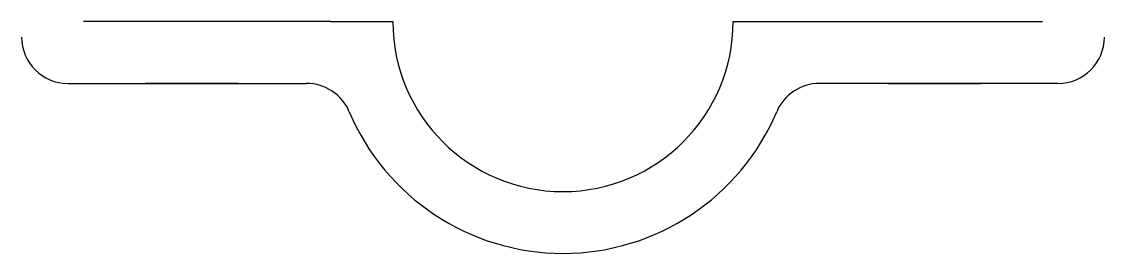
# Model space of a CAD drawing. Header units: inches. Extents: x -3.69 to 5.06, y -1.73 to 0.15.
import ezdxf

# ---------------------------------------------------------------- set-up
doc = ezdxf.new("R2010")
doc.units = ezdxf.units.IN
doc.header["$MEASUREMENT"] = 0

msp = doc.modelspace()

# ---------------------------------------------------------------- linework, layer by layer
for p, q in [((-1.1928, 0.1476), (-3.1928, 0.1476)), ((-1.1928, 0.1476), (-0.6928, 0.1476)), ((2.0572, 0.1476), (2.5572, 0.1476)), ((2.5572, 0.1476), (4.5572, 0.1476)), ((-3.3178, -0.3524), (-1.3907, -0.3524)), ((4.6822, -0.3524), (2.7551, -0.3524))]:
    msp.add_line(p, q)
at = {"extrusion": (0, -1, 0)}
msp.add_circle((-2.3178, -1.5, 0.3524), 0.375, dxfattribs=at)
at = {"extrusion": (-4.60886e-16, -1, 0)}
msp.add_circle((3.6822, -1.5, 0.3524), 0.375, dxfattribs=at)
for centre, radius, start, end in [((0.6822, 0.1476), 1.375, 180, 0), ((-3.3178, 0.0226), 0.375, 180, 270), ((4.6822, 0.0226), 0.375, 270, 0), ((-1.3907, -0.7274), 0.375, 22.88538, 90), ((2.7551, -0.7274), 0.375, 90, 157.11462), ((0.6822, 0.1476), 1.875, 202.88538, 337.11462)]:
    msp.add_arc(centre, radius, start, end)

doc.saveas('drawing.dxf')
